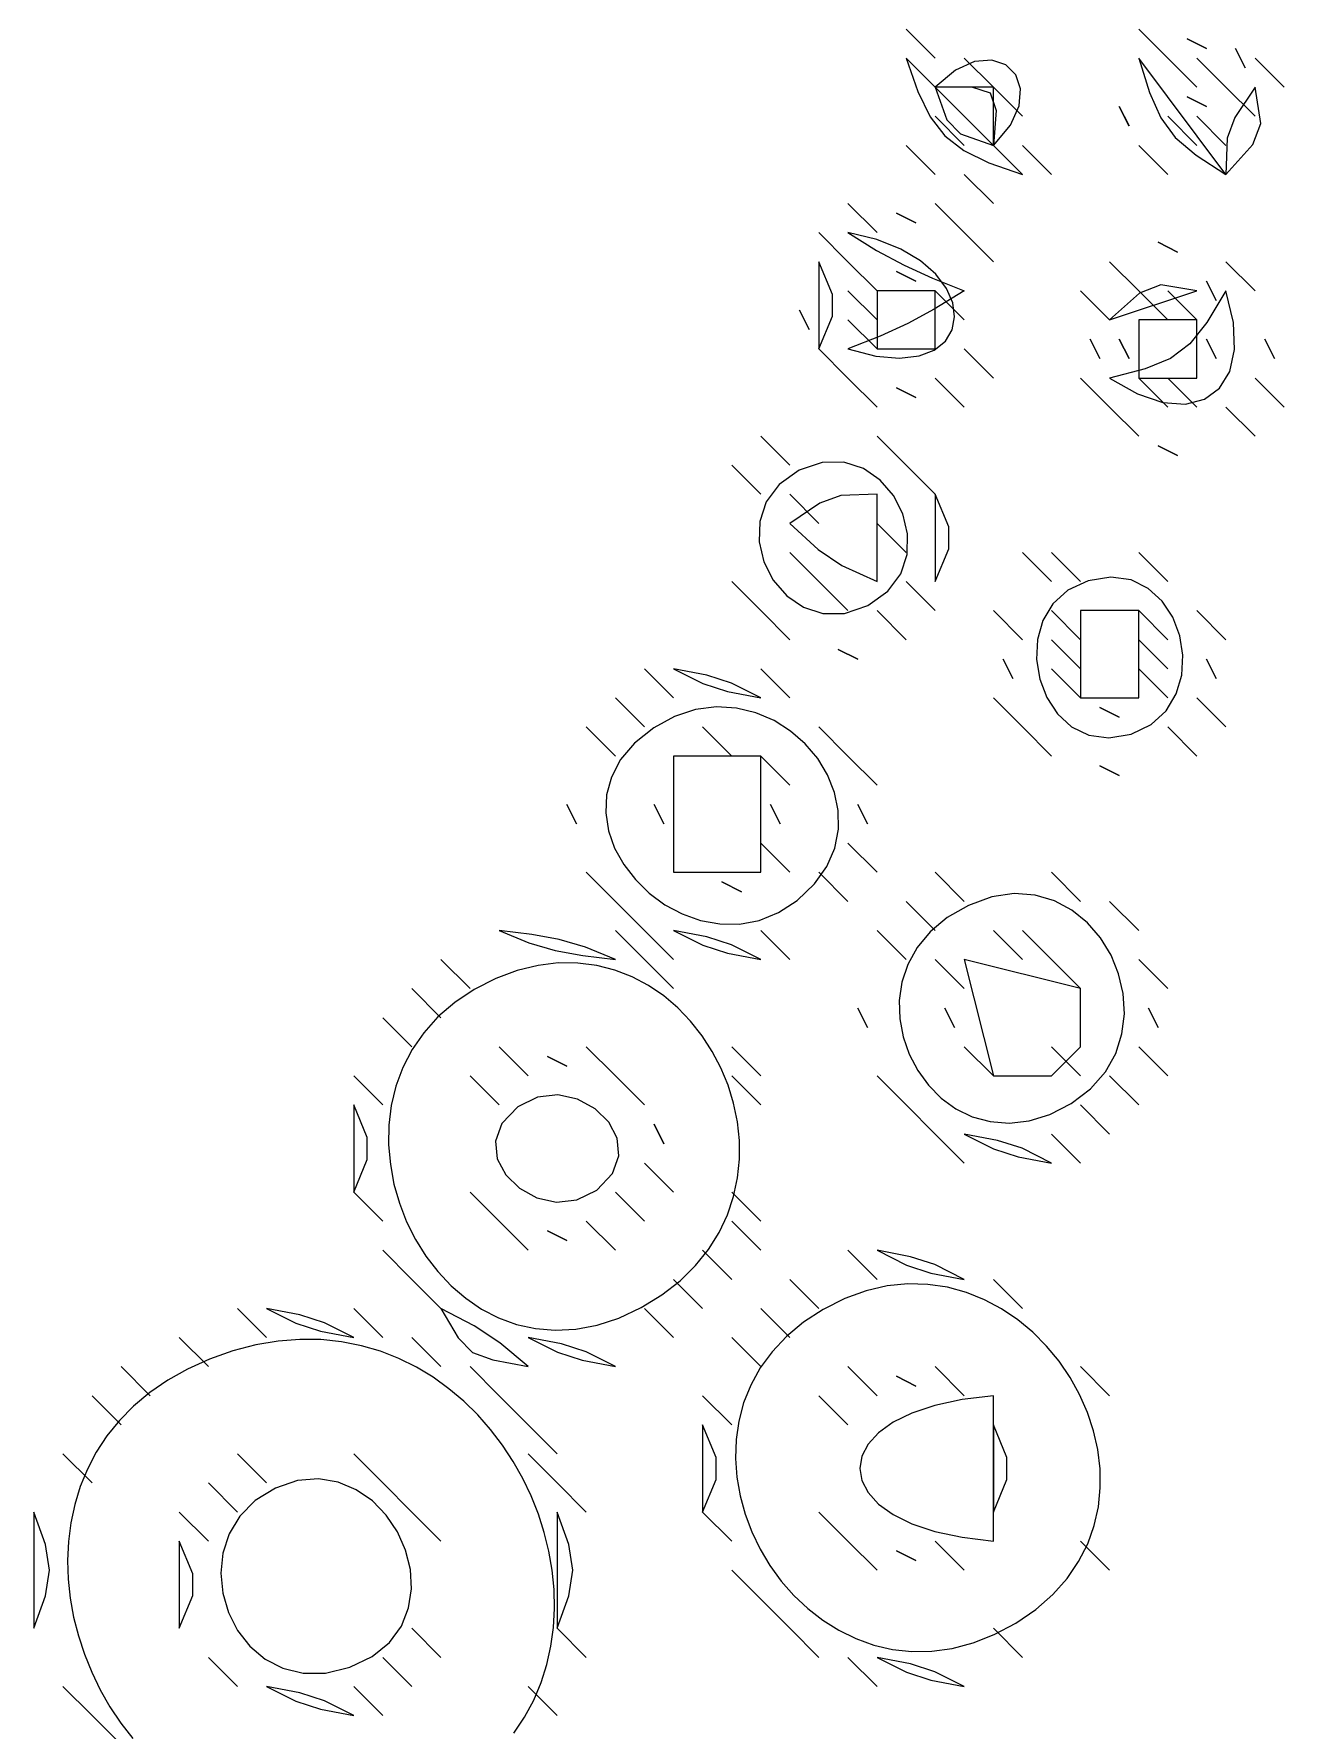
# Model space of a CAD drawing. Extents: x 0 to 750, y 0 to 750.
# Drawn here: x 502 to 545, y 542.5 to 600.8 of the extents above; entities that cross this region are included whole.
import ezdxf

# ---------------------------------------------------------------- set-up
doc = ezdxf.new("R2010")
doc.units = 0
for name, color, linetype in [('C250', 250, 'CONTINUOUS'), ('C251', 251, 'CONTINUOUS'), ('C252', 252, 'CONTINUOUS'), ('C253', 253, 'CONTINUOUS'), ('C254', 254, 'CONTINUOUS'), ('C27', 27, 'CONTINUOUS'), ('C29', 29, 'CONTINUOUS'), ('C37', 37, 'CONTINUOUS'), ('C39', 39, 'CONTINUOUS'), ('C47', 47, 'CONTINUOUS'), ('C49', 49, 'CONTINUOUS'), ('C59', 59, 'CONTINUOUS'), ('C7', 7, 'CONTINUOUS')]:
    doc.layers.add(name, color=color, linetype=linetype)

msp = doc.modelspace()

# ---------------------------------------------------------------- linework, layer by layer
at = {"layer": 'C250'}
for points in [[(540, 601), (541, 600), (540, 601)], [(542, 600), (543, 599), (542, 600)], [(542, 598), (543, 597), (542, 598)], [(532, 597), (533, 596), (532, 597)], [(540, 597), (541, 596), (540, 597)], [(530, 595), (531, 594), (530, 595)], [(534, 594), (535, 593), (534, 594)], [(543, 593), (544, 592), (543, 593)], [(530, 592), (531, 591), (530, 592)], [(531, 592), (531, 590), (533, 590), (533, 592), (531, 592)], [(542.6666, 589.6666), (542.3333, 590.3333)], [(542.333313, 590.333313), (542.6667, 589.6667)], [(540.666687, 586.666687), (541.3333, 586.3333), (540.6667, 586.6667)], [(533, 585), (533, 582), (533.464, 583.123), (533.464, 583.8769), (533, 585)], [(540, 580), (541, 579), (540, 580)], [(523, 579), (524, 578), (523, 579)], [(535, 578), (536, 577), (535, 578)], [(541, 577), (542, 576), (541, 577)], [(538.666687, 575.666687), (539.3333, 575.3333), (538.6667, 575.6667)], [(523, 570), (524, 569), (523, 570)], [(540, 569), (541, 568), (540, 569)], [(537, 563), (538, 562), (537, 563)], [(522, 561), (523, 560), (522, 561)], [(519.666687, 559.666687), (520.3333, 559.3333), (519.6667, 559.6667)], [(526, 560), (527, 559), (526, 560)], [(528, 558), (529, 557), (528, 558)], [(509, 557), (510, 556), (509, 557)], [(519, 556), (520.01, 555.4922), (520.8544, 555.2187), (522, 555), (520.9899, 555.5077), (520.1455, 555.7812), (519, 556)], [(502, 550), (502, 546), (502.3994, 547.1198), (502.5326, 547.9999), (502.3994, 548.8801), (502, 550)], [(507, 549), (507, 546), (507.464, 547.123), (507.464, 547.8769), (507, 549)], [(531.666687, 548.666687), (532.3333, 548.3333), (531.6667, 548.6667)], [(528, 546), (529, 545), (528, 546)], [(510, 544), (511.01, 543.4922), (511.8544, 543.2187), (513, 543), (511.9899, 543.5077), (511.1454, 543.7812), (510, 544)]]:
    msp.add_lwpolyline(points, dxfattribs=at)
at = {"layer": 'C251'}
for points in [[(534, 600), (535, 599), (534, 600)], [(535, 599), (536, 598), (535, 599)], [(543, 599), (544, 598), (543, 599)], [(541, 592), (542, 591), (541, 592)], [(534, 590), (535, 589), (534, 590)], [(544.6666, 589.6666), (544.3333, 590.3333)], [(544.333313, 590.333313), (544.6667, 589.6667)], [(530, 589), (531, 588), (530, 589)], [(533, 589), (534, 588), (533, 589)], [(541, 589), (542, 588), (541, 589)], [(543, 588), (544, 587), (543, 588)], [(527, 587), (528, 586), (527, 587)], [(526, 586), (527, 585), (526, 586)], [(535, 581), (536, 580), (535, 581)], [(542, 581), (543, 580), (542, 581)], [(527, 579), (528, 578), (527, 579)], [(537, 579), (538, 578), (537, 579)], [(540, 579), (541, 578), (540, 579)], [(521, 577), (522, 576), (521, 577)], [(536, 577), (537, 576), (536, 577)], [(524, 576), (524, 572), (527, 572), (527, 576), (524, 576)], [(523.6666, 573.6666), (523.3333, 574.3333)], [(523.333313, 574.333313), (523.6667, 573.6667)], [(530.6666, 573.6666), (530.3333, 574.3333)], [(530.333313, 574.333313), (530.6667, 573.6667)], [(521, 572), (522, 571), (521, 572)], [(533, 572), (534, 571), (533, 572)], [(518, 570), (519.0233, 569.58), (519.9328, 569.309), (520.8758, 569.1335), (522, 569), (520.9766, 569.4199), (520.0672, 569.6908), (519.1241, 569.8663), (518, 570)], [(527, 570), (528, 569), (527, 570)], [(516, 569), (517, 568), (516, 569)], [(537, 569), (538, 568), (537, 569)], [(533.6666, 566.6666), (533.3333, 567.3333)], [(533.333313, 567.333313), (533.6667, 566.6667)], [(540.6666, 566.6666), (540.3333, 567.3333)], [(540.333313, 567.333313), (540.6667, 566.6667)], [(521, 566), (522, 565), (521, 566)], [(526, 566), (527, 565), (526, 566)], [(513, 565), (514, 564), (513, 565)], [(517, 565), (518, 564), (517, 565)], [(531, 565), (532, 564), (531, 565)], [(518.642761, 563.932861), (518.0947, 563.3595), (517.8769, 562.75), (517.939, 562.1471), (518.2302, 561.5936), (518.7002, 561.1323), (519.2984, 560.8062), (519.9743, 560.658), (520.6774, 560.7307), (521.3572, 561.0671), (521.9052, 561.6403), (522.1229, 562.2498), (522.0609, 562.8528), (521.7696, 563.4063), (521.2996, 563.8675), (520.7013, 564.1936), (520.0254, 564.3418), (519.3224, 564.2691), (518.6427, 563.9328)], [(523.6666, 562.6666), (523.3333, 563.3333)], [(523.333313, 563.333313), (523.6667, 562.6667)], [(513, 561), (514, 560), (513, 561)], [(514, 559), (515, 558), (514, 559)], [(531, 559), (532.01, 558.4921), (532.8544, 558.2187), (534, 558), (532.9899, 558.5077), (532.1455, 558.7812), (531, 559)], [(513, 557), (514, 556), (513, 557)], [(523, 557), (524, 556), (523, 557)], [(526, 556), (527, 555), (526, 556)], [(517, 555), (518, 554), (517, 555)], [(533, 555), (534, 554), (533, 555)], [(538, 555), (539, 554), (538, 555)], [(518, 554), (519, 553), (518, 554)], [(525, 554), (526, 553), (525, 554)], [(535, 553), (535, 550), (535.464, 551.123), (535.464, 551.8769), (535, 553)], [(503, 552), (504, 551), (503, 552)], [(513, 552), (514, 551), (513, 552)], [(508, 551), (509, 550), (508, 551)], [(515, 550), (516, 549), (515, 550)], [(525, 550), (526, 549), (525, 550)], [(533, 549), (534, 548), (533, 549)], [(538, 549), (539, 548), (538, 549)], [(526, 548), (527, 547), (526, 548)], [(520, 546), (521, 545), (520, 546)], [(514, 545), (515, 544), (514, 545)], [(531, 545), (532.01, 544.4921), (532.8544, 544.2187), (534, 544), (532.9899, 544.5077), (532.1455, 544.7812), (531, 545)], [(503, 544), (504, 543), (503, 544)]]:
    msp.add_lwpolyline(points, dxfattribs=at)
at = {"layer": 'C252'}
for points in [[(541, 600), (542, 599), (541, 600)], [(533, 598), (534, 597), (533, 598)], [(541, 598), (542, 597), (541, 598)], [(531.666687, 594.666687), (532.3333, 594.3333), (531.6667, 594.6667)], [(529, 594), (530, 593), (529, 594)], [(533, 592), (534, 591), (533, 592)], [(538, 592), (539, 591), (538, 592)], [(530, 591), (531, 590), (530, 591)], [(538, 589), (539, 588), (538, 589)], [(540, 589), (541, 588), (540, 589)], [(531, 587), (532, 586), (531, 587)], [(531, 584), (532, 583), (531, 584)], [(526, 582), (527, 581), (526, 582)], [(527, 581), (528, 580), (527, 581)], [(535.6666, 578.6666), (535.3333, 579.3333)], [(535.333313, 579.333313), (535.6667, 578.6667)], [(542.6666, 578.6666), (542.3333, 579.3333)], [(542.333313, 579.333313), (542.6667, 578.6667)], [(527, 576), (528, 575), (527, 576)], [(527, 573), (528, 572), (527, 573)], [(537, 572), (538, 571), (537, 572)], [(531, 570), (532, 569), (531, 570)], [(535, 570), (536, 569), (535, 570)], [(523, 569), (524, 568), (523, 569)], [(514, 567), (515, 566), (514, 567)], [(518, 566), (519, 565), (518, 566)], [(532, 564), (533, 563), (532, 564)], [(517, 561), (518, 560), (517, 561)], [(521, 560), (522, 559), (521, 560)], [(515, 558), (516, 557), (515, 558)], [(535, 558), (536, 557), (535, 558)], [(510, 557), (511.01, 556.4922), (511.8544, 556.2187), (513, 556), (511.9899, 556.5077), (511.1454, 556.7812), (510, 557)], [(527, 557), (528, 556), (527, 557)], [(507, 556), (508, 555), (507, 556)], [(529, 554), (530, 553), (529, 554)], [(535, 549), (535, 554), (533.9229, 553.8704), (532.9895, 553.6677), (532.1997, 553.4023), (531.5535, 553.0845), (531.0509, 552.725), (530.6919, 552.3341), (530.4765, 551.9222), (530.4047, 551.5), (530.4765, 551.0777), (530.6919, 550.6658), (531.051, 550.2749), (531.5536, 549.9154), (532.1998, 549.5976), (532.9896, 549.3322), (533.923, 549.1295), (535, 549)], [(509, 552), (510, 551), (509, 552)], [(510.314026, 550.824097), (509.6128, 550.3911), (509.0831, 549.8571), (508.7158, 549.2469), (508.5022, 548.5855), (508.4334, 547.898), (508.5005, 547.2093), (508.6946, 546.5446), (509.0069, 545.9288), (509.4286, 545.3869), (509.9507, 544.9439), (510.5644, 544.6249), (511.2608, 544.4549), (512.0311, 544.4589), (512.8665, 544.662), (513.6388, 545.0352), (514.2253, 545.5146), (514.6377, 546.0768), (514.8878, 546.6986), (514.9876, 547.3569), (514.9487, 548.0282), (514.7831, 548.6894), (514.5026, 549.3172), (514.119, 549.8884), (513.644, 550.3797), (513.0896, 550.7678), (512.4676, 551.0296), (511.7898, 551.1417), (511.0679, 551.081), (510.314, 550.8241)], [(520, 550), (520, 546), (520.3994, 547.1198), (520.5326, 547.9999), (520.3994, 548.8801), (520, 550)], [(529, 550), (530, 549), (529, 550)], [(527, 547), (528, 546), (527, 547)], [(515, 546), (516, 545), (515, 546)], [(535, 546), (536, 545), (535, 546)]]:
    msp.add_lwpolyline(points, dxfattribs=at)
at = {"layer": 'C253'}
for points in [[(533, 599), (534.2432, 599.0118), (534.8899, 598.8101), (535.0916, 598.2032), (535, 597), (535.5861, 597.6943), (535.8861, 598.3547), (535.936, 598.9451), (535.7718, 599.4295), (535.4295, 599.7718), (534.9451, 599.936), (534.3547, 599.8861), (533.6943, 599.5861), (533, 599)], [(544, 600), (545, 599), (544, 600)], [(530, 593), (531, 592), (530, 593)], [(539, 593), (540, 592), (539, 593)], [(540, 592), (541, 591), (540, 592)], [(529, 590), (530, 589), (529, 590)], [(531.666687, 588.666687), (532.3333, 588.3333), (531.6667, 588.6667)], [(539, 588), (540, 587), (539, 588)], [(532, 586), (533, 585), (532, 586)], [(537, 583), (538, 582), (537, 583)], [(540, 583), (541, 582), (540, 583)], [(529, 582), (530, 581), (529, 582)], [(532, 582), (533, 581), (532, 582)], [(531, 581), (532, 580), (531, 581)], [(537, 581), (538, 580), (537, 581)], [(538, 581), (538, 578), (540, 578), (540, 581), (538, 581)], [(540, 581), (541, 580), (540, 581)], [(522, 578), (523, 577), (522, 578)], [(538.666687, 577.666687), (539.3333, 577.3333), (538.6667, 577.6667)], [(525, 577), (526, 576), (525, 577)], [(529, 577), (530, 576), (529, 577)], [(529, 572), (530, 571), (529, 572)], [(522, 571), (523, 570), (522, 571)], [(536, 570), (537, 569), (536, 570)], [(533, 569), (534, 568), (533, 569)], [(534, 569), (535, 565), (537, 565), (538, 566), (538, 568), (534, 569)], [(515, 568), (516, 567), (515, 568)], [(537, 566), (538, 565), (537, 566)], [(526, 565), (527, 564), (526, 565)], [(539, 565), (540, 564), (539, 565)], [(513, 564), (513, 561), (513.464, 562.123), (513.464, 562.8769), (513, 564)], [(538, 564), (539, 563), (538, 564)], [(534, 563), (535.01, 562.4922), (535.8544, 562.2187), (537, 562), (535.9899, 562.5077), (535.1454, 562.7812), (534, 563)], [(523, 562), (524, 561), (523, 562)], [(526, 561), (527, 560), (526, 561)], [(518, 560), (519, 559), (518, 560)], [(525, 559), (526, 558), (525, 559)], [(524, 558), (525, 557), (524, 558)], [(515, 556), (516, 555), (515, 556)], [(530, 555), (531, 554), (530, 555)], [(525, 553), (525, 550), (525.464, 551.123), (525.464, 551.8769), (525, 553)], [(519, 552), (520, 551), (519, 552)], [(507, 550), (508, 549), (507, 550)], [(530, 549), (531, 548), (530, 549)], [(508, 545), (509, 544), (508, 545)], [(513, 544), (514, 543), (513, 544)], [(519, 544), (520, 543), (519, 544)]]:
    msp.add_lwpolyline(points, dxfattribs=at)
at = {"layer": 'C254'}
for points in [[(543.6666, 599.6666), (543.3333, 600.3333)], [(543.333313, 600.333313), (543.6667, 599.6667)], [(544, 599), (543.3026, 597.9643), (543.0402, 597.2477), (543, 596), (543.9212, 597.0263), (544.2053, 597.7577), (544, 599)], [(542.6666, 591.6666), (542.3333, 592.3333)], [(542.333313, 592.333313), (542.6667, 591.6667)], [(540, 591), (540, 589), (542, 589), (542, 591), (540, 591)], [(539.6666, 589.6666), (539.3333, 590.3333)], [(539.333313, 590.333313), (539.6667, 589.6667)], [(524, 579), (525.01, 578.4922), (525.8544, 578.2187), (527, 578), (525.9899, 578.5077), (525.1455, 578.7812), (524, 579)], [(525.666687, 571.666687), (526.3333, 571.3333), (525.6667, 571.6667)], [(532, 571), (533, 570), (532, 571)], [(524, 570), (525.01, 569.4922), (525.8544, 569.2187), (527, 569), (525.9899, 569.5078), (525.1455, 569.7812), (524, 570)], [(504, 543), (505, 542), (504, 543)]]:
    msp.add_lwpolyline(points, dxfattribs=at)
at = {"layer": 'C27'}
for points in [[(532, 601), (533, 600), (532, 601)], [(534, 596), (535, 595), (534, 596)], [(540.666687, 593.666687), (541.3333, 593.3333), (540.6667, 593.6667)], [(542, 578), (543, 577), (542, 578)], [(520.6666, 573.6666), (520.3333, 574.3333)], [(520.333313, 574.333313), (520.6667, 573.6667)], [(534, 566), (535, 565), (534, 566)], [(522, 565), (523, 564), (522, 565)], [(531.666687, 554.666687), (532.3333, 554.3333), (531.6667, 554.6667)], [(519, 553), (520, 552), (519, 553)], [(530, 545), (531, 544), (530, 545)]]:
    msp.add_lwpolyline(points, dxfattribs=at)
at = {"layer": 'C29'}
for points in [[(541.666687, 598.666687), (542.3333, 598.3333), (541.6667, 598.6667)], [(539.6666, 597.6666), (539.3333, 598.3333)], [(539.333313, 598.333313), (539.6667, 597.6667)]]:
    msp.add_lwpolyline(points, dxfattribs=at)
at = {"layer": 'C37'}
for points in [[(536, 597), (537, 596), (536, 597)], [(533, 595), (534, 594), (533, 595)], [(528.6666, 590.6666), (528.3333, 591.3333)], [(528.333313, 591.333313), (528.6667, 590.6667)], [(528, 585), (529, 584), (528, 585)], [(528, 584), (528.9701, 583.1021), (529.7916, 582.5567), (531, 582), (531, 585), (529.7521, 584.9597), (529.0355, 584.6973), (528, 584)], [(537, 580), (538, 579), (537, 580)], [(539, 571), (540, 570), (539, 571)], [(540, 566), (541, 565), (540, 566)], [(533, 563), (534, 562), (533, 563)], [(530, 559), (531, 558), (530, 559)], [(505, 555), (506, 554), (505, 555)], [(504, 554), (505, 553), (504, 554)]]:
    msp.add_lwpolyline(points, dxfattribs=at)
at = {"layer": 'C39'}
for points in [[(527.6666, 573.6666), (527.3333, 574.3333)], [(527.333313, 574.333313), (527.6667, 573.6667)]]:
    msp.add_lwpolyline(points, dxfattribs=at)
at = {"layer": 'C47'}
for points in [[(530, 576), (531, 575), (530, 576)], [(530, 573), (531, 572), (530, 573)]]:
    msp.add_lwpolyline(points, dxfattribs=at)
at = {"layer": 'C49'}
msp.add_lwpolyline([(522, 570), (523, 569), (522, 570)], dxfattribs=at)
at = {"layer": 'C59'}
for points in [[(533, 599), (533.3973, 597.8758), (533.8758, 597.3973), (535, 597), (535, 599), (533, 599)], [(531.666687, 592.666687), (532.3333, 592.3333), (531.6667, 592.6667)], [(544, 589), (545, 588), (544, 589)], [(528, 583), (529, 582), (528, 583)], [(536, 583), (537, 582), (536, 583)], [(529.666687, 579.666687), (530.3333, 579.3333), (529.6667, 579.6667)], [(530.6666, 566.6666), (530.3333, 567.3333)], [(530.333313, 567.333313), (530.6667, 566.6667)], [(519.666687, 565.666687), (520.3333, 565.3333), (519.6667, 565.6667)], [(516, 557), (516.588, 555.9921), (517.0828, 555.4833), (517.7862, 555.2328), (519, 555), (518.0243, 555.8162), (517.1416, 556.3998), (516, 557)], [(514, 551), (515, 550), (514, 551)], [(520, 551), (521, 550), (520, 551)]]:
    msp.add_lwpolyline(points, dxfattribs=at)
at = {"layer": 'C7'}
for points in [[(541.666687, 600.666687), (542.3333, 600.3333), (541.6667, 600.6667)], [(532, 600), (532.4051, 598.8499), (532.8261, 597.9819), (533.3295, 597.3295), (533.9819, 596.8261), (534.8499, 596.4051), (536, 596), (532, 600)], [(540, 600), (540.3752, 598.8194), (540.7609, 597.9525), (541.2589, 597.2759), (541.9713, 596.6661), (543, 596), (540, 600)], [(530, 594), (530.9863, 593.3868), (531.9311, 592.8817), (532.9103, 592.4358), (534, 592), (532.9686, 591.3697), (532.0542, 590.8707), (531.1127, 590.4363), (530, 590), (530.9574, 589.7554), (531.7723, 589.682), (532.4436, 589.7573), (532.97, 589.9589), (533.3503, 590.2644), (533.5833, 590.6516), (533.6678, 591.0979), (533.6026, 591.581), (533.3865, 592.0786), (533.0183, 592.5682), (532.4967, 593.0276), (531.8206, 593.4342), (530.9887, 593.7658), (530, 594)], [(529, 593), (529, 590), (529.464, 591.123), (529.464, 591.8769), (529, 593)], [(539, 591), (542, 592), (540.7577, 592.2054), (540.0263, 591.9213), (539, 591)], [(543, 592), (542.3458, 590.9129), (541.7587, 590.1726), (541.0988, 589.6757), (540.2258, 589.3192), (539, 589), (539.9562, 588.4551), (540.833, 588.1611), (541.6095, 588.1046), (542.2651, 588.2721), (542.7788, 588.6502), (543.13, 589.2255), (543.2977, 589.9845), (543.2613, 590.9138), (543, 592)], [(538.6666, 589.6666), (538.3333, 590.3333)], [(538.333313, 590.333313), (538.6667, 589.6667)], [(528.317871, 585.824829), (527.6292, 585.3365), (527.1855, 584.7357), (526.9653, 584.0643), (526.9472, 583.3641), (527.1098, 582.677), (527.4317, 582.0449), (527.8916, 581.5097), (528.4679, 581.1132), (529.1394, 580.8974), (529.8846, 580.904), (530.6821, 581.1751), (531.3706, 581.6633), (531.8143, 582.2641), (532.0345, 582.9355), (532.0526, 583.6357), (531.89, 584.3228), (531.568, 584.9549), (531.1082, 585.4901), (530.5319, 585.8866), (529.8604, 586.1024), (529.1153, 586.0958), (528.3178, 585.8248)], [(538.26001, 582.029297), (537.5644, 581.7055), (537.0487, 581.2357), (536.7035, 580.6572), (536.5195, 580.0077), (536.4875, 579.3245), (536.5981, 578.6451), (536.8423, 578.0072), (537.2106, 577.4481), (537.6937, 577.0054), (538.2825, 576.7166), (538.9677, 576.6192), (539.74, 576.7508)], [(539.7399, 576.7507), (540.4298, 577.0822), (540.9441, 577.5558), (541.291, 578.1348), (541.479, 578.7825), (541.5162, 579.4621), (541.4112, 580.1369), (541.1722, 580.7702), (540.8076, 581.3253), (540.3257, 581.7655), (539.7349, 582.054), (539.0435, 582.1542), (538.26, 582.0293)], [(523.318665, 576.96759), (522.6619, 576.4418), (522.1807, 575.8741), (521.8626, 575.2764), (521.6952, 574.6611), (521.6662, 574.0403), (521.7632, 573.4263), (521.9738, 572.8313), (522.2857, 572.2674), (522.6865, 571.747), (523.1638, 571.2822), (523.7053, 570.8852), (524.2986, 570.5683), (524.9313, 570.3437), (525.5911, 570.2236), (526.2656, 570.2201), (526.9425, 570.3457), (527.6093, 570.6123), (528.2538, 571.0324), (528.8492, 571.5996), (529.2767, 572.2052), (529.5479, 572.8359), (529.6741, 573.4788), (529.6668, 574.1206), (529.5373, 574.7482), (529.2971, 575.3486), (528.9576, 575.9086), (528.5302, 576.4151), (528.0264, 576.855), (527.4576, 577.2152), (526.8351, 577.4825), (526.1705, 577.6439), (525.4751, 577.6862), (524.7604, 577.5963), (524.0377, 577.3611), (523.3186, 576.9676)], [(534.144287, 570.863403), (533.4162, 570.4451), (532.8301, 569.9582), (532.3789, 569.4159), (532.0554, 568.8316), (531.8525, 568.2185), (531.763, 567.5898), (531.7799, 566.9589), (531.896, 566.3391), (532.1041, 565.7436), (532.3972, 565.1856), (532.7681, 564.6786), (533.2097, 564.2357), (533.7149, 563.8702), (534.2765, 563.5955), (534.8875, 563.4247), (535.5406, 563.3712), (536.2289, 563.4482), (536.945, 563.6691), (537.6821, 564.0471), (538.3467, 564.5524), (538.8529, 565.1323), (539.2093, 565.7686), (539.4245, 566.4429), (539.5072, 567.137), (539.4661, 567.8328), (539.3097, 568.5118), (539.0468, 569.156), (538.6859, 569.747), (538.2358, 570.2666), (537.705, 570.6966), (537.1022, 571.0187), (536.4361, 571.2147), (535.7153, 571.2663), (534.9485, 571.1552), (534.1443, 570.8634)], [(517.148132, 567.968384), (516.4749, 567.5243), (515.8953, 567.0274), (515.4062, 566.4842), (515.0045, 565.9014), (514.6871, 565.2858), (514.4511, 564.644), (514.2934, 563.9828), (514.211, 563.309), (514.2007, 562.6292), (514.2596, 561.9501), (514.3846, 561.2785), (514.5726, 560.621), (514.8207, 559.9845), (515.1258, 559.3756), (515.4848, 558.8011), (515.8947, 558.2677), (516.3524, 557.782), (516.8549, 557.3509), (517.3992, 556.9809), (517.9822, 556.679), (518.6008, 556.4517), (519.2521, 556.3058), (519.9329, 556.248), (520.6403, 556.285), (521.3712, 556.4236), (522.1225, 556.6705), (522.8912, 557.0324), (523.6029, 557.4687), (524.2238, 557.9505), (524.7566, 558.4723), (525.2043, 559.0286), (525.5697, 559.6138), (525.8558, 560.2224), (526.0653, 560.8489), (526.2012, 561.4878), (526.2664, 562.1335), (526.2637, 562.7805), (526.196, 563.4232), (526.0662, 564.0562), (525.8772, 564.6739), (525.6318, 565.2708), (525.333, 565.8414), (524.9836, 566.3801), (524.5864, 566.8814), (524.1445, 567.3398), (523.6606, 567.7497), (523.1376, 568.1057), (522.5784, 568.4021), (521.986, 568.6336), (521.3631, 568.7944), (520.7127, 568.8792), (520.0375, 568.8824), (519.3407, 568.7984), (518.6249, 568.6218), (517.893, 568.3469), (517.1481, 567.9684)], [(529.148132, 556.968384), (528.4695, 556.5259), (527.8841, 556.039), (527.3887, 555.513), (526.9802, 554.9534), (526.6554, 554.3658), (526.4112, 553.7556), (526.2444, 553.1284), (526.1518, 552.4896), (526.1303, 551.8449), (526.1767, 551.1996), (526.288, 550.5594), (526.4608, 549.9298), (526.6922, 549.3161), (526.9788, 548.7241), (527.3176, 548.1591), (527.7054, 547.6267), (528.1391, 547.1324), (528.6155, 546.6817), (529.1314, 546.2801), (529.6837, 545.9332), (530.2693, 545.6465), (530.8849, 545.4254), (531.5275, 545.2755), (532.1938, 545.2023), (532.8807, 545.2113), (533.5851, 545.3081), (534.3038, 545.498), (535.0337, 545.7868), (535.7716, 546.1798), (536.4577, 546.6482), (537.0444, 547.1605), (537.5354, 547.7109), (537.9342, 548.2935), (538.2443, 548.9027), (538.4694, 549.5326), (538.613, 550.1775), (538.6788, 550.8316), (538.6702, 551.4891), (538.5909, 552.1444), (538.4444, 552.7915), (538.2344, 553.4248), (537.9644, 554.0385), (537.6379, 554.6268), (537.2586, 555.184), (536.8301, 555.7042), (536.3559, 556.1817), (535.8395, 556.6108), (535.2847, 556.9857), (534.6949, 557.3006), (534.0737, 557.5498), (533.4248, 557.7274), (532.7517, 557.8277), (532.0579, 557.845), (531.347, 557.7735), (530.6227, 557.6074), (529.8886, 557.3409), (529.1481, 556.9684)], [(518.5084, 542.3904), (518.879, 542.9483), (519.1902, 543.5304), (519.4435, 544.1333), (519.6402, 544.7535), (519.7818, 545.3877), (519.8698, 546.0323), (519.9055, 546.684), (519.8905, 547.3394), (519.8261, 547.995), (519.7138, 548.6474), (519.5551, 549.2932), (519.3514, 549.9289), (519.1041, 550.5511), (518.8147, 551.1565), (518.4846, 551.7415), (518.1152, 552.3027), (517.7081, 552.8368), (517.2646, 553.3402), (516.7861, 553.8097), (516.2742, 554.2416), (515.7302, 554.6327), (515.1557, 554.9795), (514.5519, 555.2785), (513.9205, 555.5264), (513.2628, 555.7197), (512.5802, 555.855), (511.8742, 555.9289), (511.1463, 555.9379), (510.3979, 555.8786), (509.6304, 555.7477), (508.8453, 555.5415), (508.044, 555.2569)], [(508.043976, 555.256958), (507.2881, 554.9158), (506.6012, 554.5305), (505.9816, 554.1043), (505.4277, 553.6405), (504.9382, 553.1426), (504.5115, 552.614), (504.146, 552.058), (503.8403, 551.4781), (503.5928, 550.8775), (503.402, 550.2598), (503.2665, 549.6283), (503.1847, 548.9864), (503.155, 548.3375), (503.1761, 547.6849), (503.2463, 547.0321), (503.3642, 546.3824), (503.5282, 545.7392), (503.7369, 545.106), (503.9887, 544.4861), (504.2821, 543.8829), (504.6156, 543.2997), (504.9877, 542.7401), (505.3969, 542.2073)]]:
    msp.add_lwpolyline(points, dxfattribs=at)

doc.saveas('drawing.dxf')
